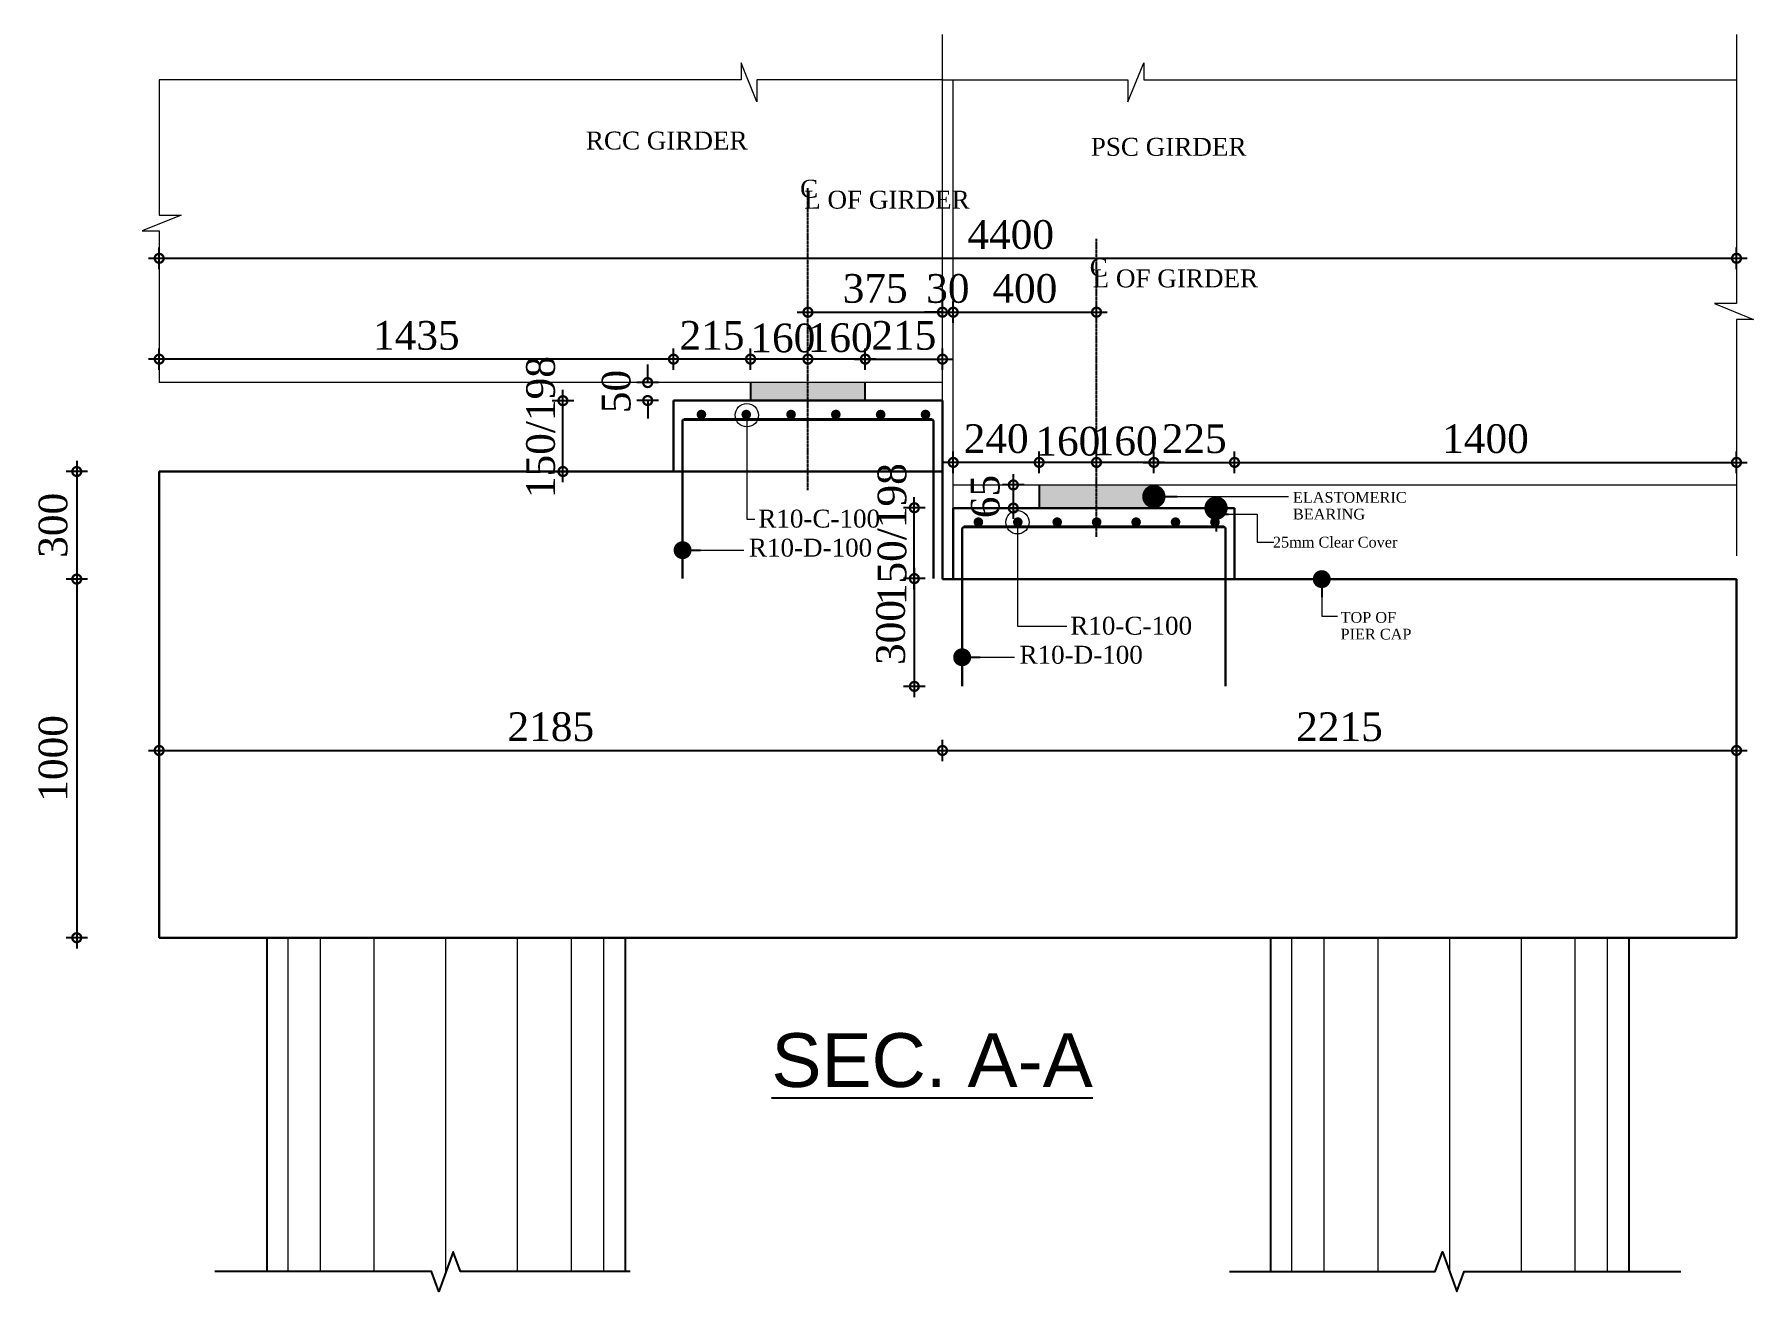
# Model space of a CAD drawing. Header units: millimetres. Extents: x -29779 to 80452, y -13100 to 39577.
# Drawn here: x -2501 to 2294, y 21669 to 25174 of the extents above; entities that cross this region are included whole.
import ezdxf

# ---------------------------------------------------------------- set-up
doc = ezdxf.new("R2010")
doc.units = ezdxf.units.MM
doc.header["$LTSCALE"] = 3
doc.linetypes.add('CENTER', pattern=[50.8, 31.75, -6.35, 6.35, -6.35])
doc.linetypes.add('HIDDEN', pattern=[9.525, 6.35, -3.175])
for name, color, linetype, lineweight in [('Abutment W Line', 6, 'Continuous', 25), ('Ber', 12, 'Continuous', 30), ('Dimision', 4, 'Continuous', 13), ('hatch', 253, 'Continuous', 13), ('Pire Line', 11, 'Continuous', 30)]:
    doc.layers.add(name, color=color, linetype=linetype, lineweight=lineweight)
for name, color, linetype in [('Bearing  peat', 11, 'Continuous'), ('Center Line', 34, 'Continuous'), ('Extra Line', 70, 'Continuous'), ('Hatching', 35, 'Continuous'), ('Pile', 11, 'Continuous'), ('Text', 7, 'Continuous')]:
    doc.layers.add(name, color=color, linetype=linetype)
doc.styles.add('ROMANS', font='arial.ttf', dxfattribs={"height": 200})
doc.styles.get("Standard").update_dxf_attribs({"font": 'times.ttf'})
doc.dimstyles.new('dim_60', dxfattribs={"dimtxt": 60, "dimasz": 50, "dimexe": 30, "dimexo": 30, "dimgap": 25, "dimtad": 1, "dimdec": 0, "dimlfac": -1, "dimzin": 0, "dimdsep": 46, "dimtxsty": 'Standard', "dimblk": 'DOTSMALL', "dimcen": 0, "dimdle": 30, "dimadec": 0, "dimazin": 0, "dimtfac": 1, "dimtdec": 0, "dimtix": 1, "dimtofl": 0, "dimtmove": 0, "dimatfit": 3, "dimldrblk": 'DOT', "dimfxl": 30, "dimfxlon": 1, "dimtolj": 1, "dimtzin": 0, "dimarcsym": 0})
doc.dimstyles.new('ISO-25', dxfattribs={"dimtxt": 15, "dimasz": 15, "dimexe": 20, "dimexo": 10.625, "dimgap": 15, "dimtad": 1, "dimdec": 1, "dimdsep": 46, "dimtxsty": 'Standard', "dimblk": 'DOT', "dimcen": 2.5, "dimclrd": 256, "dimclre": 256, "dimclrt": 256, "dimadec": 0, "dimazin": 0, "dimtfac": 1, "dimtdec": 1, "dimtix": 1, "dimtmove": 0, "dimatfit": 3, "dimldrblk": 'DOT', "dimfxl": 1, "dimlwd": -1, "dimarcsym": 0})

# ---------------------------------------------------------------- blocks, each defined once
blk = doc.blocks.new('_DotSmall')
at = {"color": 0, "linetype": 'ByBlock', "const_width": 0.5}
blk.add_lwpolyline([(-0.0625, 0, 1), (0.0625, 0, 1)], format="xyb", close=True, dxfattribs=at)
blk = doc.blocks.new('*D803')
at = {"layer": 'Defpoints', "color": 0, "linetype": 'Continuous', "ltscale": 0.1, "transparency": 16777216}
for p in [(31.6, 23177.6), (-2153.4, 22860.1), (31.6, 22860.1)]:
    blk.add_point(p, dxfattribs=at)
at = {"layer": 'Dimision', "color": 0, "linetype": 'Continuous', "lineweight": -2, "ltscale": 0.1, "transparency": 16777216}
for p, q in [((-2183.4, 23177.6), (61.6, 23177.6)), ((-2153.4, 23147.6), (-2153.4, 23207.6)), ((31.6, 23147.6), (31.6, 23207.6))]:
    blk.add_line(p, q, dxfattribs=at)
at = {"layer": 'Dimision', "color": 0, "linetype": 'Continuous', "lineweight": -2, "ltscale": 0.1, "transparency": 16777216, "xscale": 50, "yscale": 50, "zscale": 50, "rotation": 180}
blk.add_blockref('_DotSmall', (-2153.4, 23177.6), dxfattribs=at)
at = {"layer": 'Dimision', "color": 0, "linetype": 'Continuous', "lineweight": -2, "ltscale": 0.1, "transparency": 16777216, "xscale": 50, "yscale": 50, "zscale": 50}
blk.add_blockref('_DotSmall', (31.6, 23177.6), dxfattribs=at)
at = {"layer": 'Dimision', "color": 0, "linetype": 'Continuous', "ltscale": 0.1, "transparency": 16777216, "insert": (-1060.9, 23243.3), "char_height": 80, "attachment_point": 5}
blk.add_mtext('\\A1;2185', dxfattribs=at)
blk = doc.blocks.new('_Dot')
at = {"color": 0, "linetype": 'ByBlock', "lineweight": -2}
blk.add_line((-0.5, 0), (-1, 0), dxfattribs=at)
at = {"color": 0, "linetype": 'ByBlock', "const_width": 0.5}
blk.add_lwpolyline([(-0.25, 0, 1), (0.25, 0, 1)], format="xyb", close=True, dxfattribs=at)
blk = doc.blocks.new('*D804')
at = {"layer": 'Defpoints', "color": 0, "linetype": 'Continuous', "ltscale": 0.1, "transparency": 16777216}
for p in [(2246.6, 23177.6), (31.6, 22860.1), (2246.6, 22560.1)]:
    blk.add_point(p, dxfattribs=at)
at = {"layer": 'Dimision', "color": 0, "linetype": 'Continuous', "lineweight": -2, "ltscale": 0.1, "transparency": 16777216}
for p, q in [((1.6, 23177.6), (2276.6, 23177.6)), ((31.6, 23147.6), (31.6, 23207.6)), ((2246.6, 23147.6), (2246.6, 23207.6))]:
    blk.add_line(p, q, dxfattribs=at)
at = {"layer": 'Dimision', "color": 0, "linetype": 'Continuous', "lineweight": -2, "ltscale": 0.1, "transparency": 16777216, "xscale": 50, "yscale": 50, "zscale": 50, "rotation": 180}
blk.add_blockref('_DotSmall', (31.6, 23177.6), dxfattribs=at)
at = {"layer": 'Dimision', "color": 0, "linetype": 'Continuous', "lineweight": -2, "ltscale": 0.1, "transparency": 16777216, "xscale": 50, "yscale": 50, "zscale": 50}
blk.add_blockref('_DotSmall', (2246.6, 23177.6), dxfattribs=at)
at = {"layer": 'Dimision', "color": 0, "linetype": 'Continuous', "ltscale": 0.1, "transparency": 16777216, "insert": (1139.1, 23243.3), "char_height": 80, "attachment_point": 5}
blk.add_mtext('\\A1;2215', dxfattribs=at)
blk = doc.blocks.new('*D805')
at = {"layer": 'Defpoints', "color": 0, "linetype": 'Continuous', "ltscale": 0.1, "transparency": 16777216}
for p in [(-2153.4, 23955.4), (-2383.3, 23655.4), (-2153.4, 23655.4)]:
    blk.add_point(p, dxfattribs=at)
at = {"layer": 'Dimision', "color": 0, "linetype": 'Continuous', "lineweight": -2, "ltscale": 0.1, "transparency": 16777216}
for p, q in [((-2383.3, 23985.4), (-2383.3, 23625.4)), ((-2353.3, 23955.4), (-2413.3, 23955.4)), ((-2353.3, 23655.4), (-2413.3, 23655.4))]:
    blk.add_line(p, q, dxfattribs=at)
at = {"layer": 'Dimision', "color": 0, "linetype": 'Continuous', "lineweight": -2, "ltscale": 0.1, "transparency": 16777216, "xscale": 50, "yscale": 50, "zscale": 50}
for p, rotation in [((-2383.3, 23955.4), 90), ((-2383.3, 23655.4), 270)]:
    blk.add_blockref('_DotSmall', p, dxfattribs=dict(at, rotation=rotation))
at = {"layer": 'Dimision', "color": 0, "linetype": 'Continuous', "ltscale": 0.1, "transparency": 16777216, "insert": (-2449, 23805.4), "char_height": 80, "attachment_point": 5, "rotation": 90}
blk.add_mtext('\\A1;300', dxfattribs=at)
blk = doc.blocks.new('*D806')
at = {"layer": 'Defpoints', "color": 0, "linetype": 'Continuous', "ltscale": 0.1, "transparency": 16777216}
for p in [(-2153.4, 23655.4), (-2383.3, 22655.4), (-2153.4, 22655.4)]:
    blk.add_point(p, dxfattribs=at)
at = {"layer": 'Dimision', "color": 0, "linetype": 'Continuous', "lineweight": -2, "ltscale": 0.1, "transparency": 16777216}
for p, q in [((-2353.3, 23655.4), (-2413.3, 23655.4)), ((-2383.3, 23685.4), (-2383.3, 22625.4)), ((-2353.3, 22655.4), (-2413.3, 22655.4))]:
    blk.add_line(p, q, dxfattribs=at)
at = {"layer": 'Dimision', "color": 0, "linetype": 'Continuous', "lineweight": -2, "ltscale": 0.1, "transparency": 16777216, "xscale": 50, "yscale": 50, "zscale": 50}
for p, rotation in [((-2383.3, 23655.4), 90), ((-2383.3, 22655.4), 270)]:
    blk.add_blockref('_DotSmall', p, dxfattribs=dict(at, rotation=rotation))
at = {"layer": 'Dimision', "color": 0, "linetype": 'Continuous', "ltscale": 0.1, "transparency": 16777216, "insert": (-2449, 23155.4), "char_height": 80, "attachment_point": 5, "rotation": 90}
blk.add_mtext('\\A1;1000', dxfattribs=at)
blk = doc.blocks.new('*U807')
at = {"layer": 'Ber', "linetype": 'Continuous'}
blk.add_hatch(color=256, dxfattribs=at).paths.add_polyline_path([(-3.6, -13.6, 1), (23.4, -13.6, 1)])
blk = doc.blocks.new('*U808')
at = {"layer": 'Dimision', "color": 0, "linetype": 'ByBlock', "lineweight": -2, "transparency": 16777216, "rotation": 180}
for p in [(10042.9, 15915.5), (10167.9, 15915.5), (10292.9, 15915.5), (10417.9, 15915.5), (10542.9, 15915.5), (10667.9, 15915.5)]:
    blk.add_blockref('*U807', p, dxfattribs=at)
blk = doc.blocks.new('*D809')
at = {"layer": 'Defpoints', "color": 0, "linetype": 'Continuous', "ltscale": 0.1, "transparency": 16777216}
for p in [(-343.7, 24268.8), (-343.7, 24250.8), (-183.7, 24197.4)]:
    blk.add_point(p, dxfattribs=at)
at = {"layer": 'Dimision', "color": 0, "linetype": 'Continuous', "lineweight": -2, "ltscale": 0.1, "transparency": 16777216}
for p, q in [((-153.7, 24268.8), (-373.7, 24268.8)), ((-343.7, 24268.8), (-343.7, 24298.8)), ((-183.7, 24238.8), (-183.7, 24298.8))]:
    blk.add_line(p, q, dxfattribs=at)
at = {"layer": 'Dimision', "color": 0, "linetype": 'Continuous', "lineweight": -2, "ltscale": 0.1, "transparency": 16777216, "xscale": 50, "yscale": 50, "zscale": 50, "rotation": 180}
blk.add_blockref('_DotSmall', (-343.7, 24268.8), dxfattribs=at)
at = {"layer": 'Dimision', "color": 0, "linetype": 'Continuous', "lineweight": -2, "ltscale": 0.1, "transparency": 16777216, "xscale": 50, "yscale": 50, "zscale": 50}
blk.add_blockref('_DotSmall', (-183.7, 24268.8), dxfattribs=at)
at = {"layer": 'Dimision', "color": 0, "linetype": 'Continuous', "ltscale": 0.1, "transparency": 16777216, "insert": (-253.7, 24328.1), "char_height": 80, "attachment_point": 5}
blk.add_mtext('\\A1;160', dxfattribs=at)
blk = doc.blocks.new('*D810')
at = {"layer": 'Defpoints', "color": 0, "linetype": 'Continuous', "ltscale": 0.1, "transparency": 16777216}
for p in [(-503.7, 24268.8), (-343.7, 24250.8), (-503.7, 24206.4)]:
    blk.add_point(p, dxfattribs=at)
at = {"layer": 'Dimision', "color": 0, "linetype": 'Continuous', "lineweight": -2, "ltscale": 0.1, "transparency": 16777216}
for p, q in [((-313.7, 24268.8), (-533.7, 24268.8)), ((-503.7, 24238.8), (-503.7, 24298.8)), ((-343.7, 24268.8), (-343.7, 24298.8))]:
    blk.add_line(p, q, dxfattribs=at)
at = {"layer": 'Dimision', "color": 0, "linetype": 'Continuous', "lineweight": -2, "ltscale": 0.1, "transparency": 16777216, "xscale": 50, "yscale": 50, "zscale": 50, "rotation": 180}
blk.add_blockref('_DotSmall', (-503.7, 24268.8), dxfattribs=at)
at = {"layer": 'Dimision', "color": 0, "linetype": 'Continuous', "lineweight": -2, "ltscale": 0.1, "transparency": 16777216, "xscale": 50, "yscale": 50, "zscale": 50}
blk.add_blockref('_DotSmall', (-343.7, 24268.8), dxfattribs=at)
at = {"layer": 'Dimision', "color": 0, "linetype": 'Continuous', "ltscale": 0.1, "transparency": 16777216, "insert": (-413.7, 24327.3), "char_height": 80, "attachment_point": 5}
blk.add_mtext('\\A1;160', dxfattribs=at)
blk = doc.blocks.new('*D813')
at = {"layer": 'Defpoints', "color": 0, "linetype": 'Continuous', "ltscale": 0.1, "transparency": 16777216}
for p in [(-718.7, 24268.8), (-503.7, 24206.4), (-718.7, 24153.4)]:
    blk.add_point(p, dxfattribs=at)
at = {"layer": 'Dimision', "color": 0, "linetype": 'Continuous', "lineweight": -2, "ltscale": 0.1, "transparency": 16777216}
for p, q in [((-473.7, 24268.8), (-748.7, 24268.8)), ((-718.7, 24238.8), (-718.7, 24298.8)), ((-503.7, 24238.8), (-503.7, 24298.8))]:
    blk.add_line(p, q, dxfattribs=at)
at = {"layer": 'Dimision', "color": 0, "linetype": 'Continuous', "lineweight": -2, "ltscale": 0.1, "transparency": 16777216, "xscale": 50, "yscale": 50, "zscale": 50, "rotation": 180}
blk.add_blockref('_DotSmall', (-718.7, 24268.8), dxfattribs=at)
at = {"layer": 'Dimision', "color": 0, "linetype": 'Continuous', "lineweight": -2, "ltscale": 0.1, "transparency": 16777216, "xscale": 50, "yscale": 50, "zscale": 50}
blk.add_blockref('_DotSmall', (-503.7, 24268.8), dxfattribs=at)
at = {"layer": 'Dimision', "color": 0, "linetype": 'Continuous', "ltscale": 0.1, "transparency": 16777216, "insert": (-611.2, 24334.5), "char_height": 80, "attachment_point": 5}
blk.add_mtext('\\A1;215', dxfattribs=at)
blk = doc.blocks.new('*D814')
at = {"layer": 'Defpoints', "color": 0, "linetype": 'Continuous', "ltscale": 0.1, "transparency": 16777216}
for p in [(-2153.4, 24268.8), (-718.7, 24153.4), (-2153.4, 23955.4)]:
    blk.add_point(p, dxfattribs=at)
at = {"layer": 'Dimision', "color": 0, "linetype": 'Continuous', "lineweight": -2, "ltscale": 0.1, "transparency": 16777216}
for p, q in [((-688.7, 24268.8), (-2183.4, 24268.8)), ((-2153.4, 24238.8), (-2153.4, 24298.8)), ((-718.7, 24238.8), (-718.7, 24298.8))]:
    blk.add_line(p, q, dxfattribs=at)
at = {"layer": 'Dimision', "color": 0, "linetype": 'Continuous', "lineweight": -2, "ltscale": 0.1, "transparency": 16777216, "xscale": 50, "yscale": 50, "zscale": 50, "rotation": 180}
blk.add_blockref('_DotSmall', (-2153.4, 24268.8), dxfattribs=at)
at = {"layer": 'Dimision', "color": 0, "linetype": 'Continuous', "lineweight": -2, "ltscale": 0.1, "transparency": 16777216, "xscale": 50, "yscale": 50, "zscale": 50}
blk.add_blockref('_DotSmall', (-718.7, 24268.8), dxfattribs=at)
at = {"layer": 'Dimision', "color": 0, "linetype": 'Continuous', "ltscale": 0.1, "transparency": 16777216, "insert": (-1436.1, 24334.5), "char_height": 80, "attachment_point": 5}
blk.add_mtext('\\A1;1435', dxfattribs=at)
blk = doc.blocks.new('*D815')
at = {"layer": 'Defpoints', "color": 0, "linetype": 'Continuous', "ltscale": 0.1, "transparency": 16777216}
for p in [(31.6, 24268.8), (-183.7, 24197.4), (31.6, 24153.4)]:
    blk.add_point(p, dxfattribs=at)
at = {"layer": 'Dimision', "color": 0, "linetype": 'Continuous', "lineweight": -2, "ltscale": 0.1, "transparency": 16777216}
for p, q in [((-213.7, 24268.8), (61.6, 24268.8)), ((-183.7, 24238.8), (-183.7, 24298.8)), ((31.6, 24238.8), (31.6, 24298.8))]:
    blk.add_line(p, q, dxfattribs=at)
at = {"layer": 'Dimision', "color": 0, "linetype": 'Continuous', "lineweight": -2, "ltscale": 0.1, "transparency": 16777216, "xscale": 50, "yscale": 50, "zscale": 50, "rotation": 180}
blk.add_blockref('_DotSmall', (-183.7, 24268.8), dxfattribs=at)
at = {"layer": 'Dimision', "color": 0, "linetype": 'Continuous', "lineweight": -2, "ltscale": 0.1, "transparency": 16777216, "xscale": 50, "yscale": 50, "zscale": 50}
blk.add_blockref('_DotSmall', (31.6, 24268.8), dxfattribs=at)
at = {"layer": 'Dimision', "color": 0, "linetype": 'Continuous', "ltscale": 0.1, "transparency": 16777216, "insert": (-76.1, 24334.5), "char_height": 80, "attachment_point": 5}
blk.add_mtext('\\A1;215', dxfattribs=at)
blk = doc.blocks.new('*D816')
at = {"layer": 'Defpoints', "color": 0, "linetype": 'Continuous', "ltscale": 0.1, "transparency": 16777216}
for p in [(31.6, 24399.6), (-343.7, 24358.8), (31.6, 24358.7)]:
    blk.add_point(p, dxfattribs=at)
at = {"layer": 'Dimision', "color": 0, "linetype": 'Continuous', "lineweight": -2, "ltscale": 0.1, "transparency": 16777216}
for p, q in [((-343.7, 24388.8), (-343.7, 24429.6)), ((31.6, 24388.7), (31.6, 24429.6)), ((-373.7, 24399.6), (61.6, 24399.6))]:
    blk.add_line(p, q, dxfattribs=at)
at = {"layer": 'Dimision', "color": 0, "linetype": 'Continuous', "lineweight": -2, "ltscale": 0.1, "transparency": 16777216, "xscale": 50, "yscale": 50, "zscale": 50, "rotation": 180}
blk.add_blockref('_DotSmall', (-343.7, 24399.6), dxfattribs=at)
at = {"layer": 'Dimision', "color": 0, "linetype": 'Continuous', "lineweight": -2, "ltscale": 0.1, "transparency": 16777216, "xscale": 50, "yscale": 50, "zscale": 50}
blk.add_blockref('_DotSmall', (31.6, 24399.6), dxfattribs=at)
at = {"layer": 'Dimision', "color": 0, "linetype": 'Continuous', "ltscale": 0.1, "transparency": 16777216, "insert": (-156.1, 24465.4), "char_height": 80, "attachment_point": 5}
blk.add_mtext('\\A1;375', dxfattribs=at)
blk = doc.blocks.new('*D811')
at = {"layer": 'Defpoints', "color": 0, "linetype": 'Continuous', "ltscale": 0.1, "transparency": 16777216}
for p in [(-1027.1, 24152.9), (-953.7, 24152.9), (-953.7, 23955.4)]:
    blk.add_point(p, dxfattribs=at)
at = {"layer": 'Dimision', "color": 0, "linetype": 'Continuous', "lineweight": -2, "ltscale": 0.1, "transparency": 16777216}
for p, q in [((-1027.1, 23925.4), (-1027.1, 24182.9)), ((-997.1, 24152.9), (-1057.1, 24152.9)), ((-997.1, 23955.4), (-1057.1, 23955.4))]:
    blk.add_line(p, q, dxfattribs=at)
at = {"layer": 'Dimision', "color": 0, "linetype": 'Continuous', "lineweight": -2, "ltscale": 0.1, "transparency": 16777216, "xscale": 50, "yscale": 50, "zscale": 50}
for p, rotation in [((-1027.1, 24152.9), 90), ((-1027.1, 23955.4), 270)]:
    blk.add_blockref('_DotSmall', p, dxfattribs=dict(at, rotation=rotation))
at = {"layer": 'Dimision', "color": 0, "linetype": 'Continuous', "ltscale": 0.1, "transparency": 16777216, "insert": (-1089, 24079.2), "char_height": 80, "attachment_point": 5, "rotation": 90}
blk.add_mtext('\\A1;150/198', dxfattribs=at)
blk = doc.blocks.new('*D812')
at = {"layer": 'Defpoints', "color": 0, "linetype": 'Continuous', "ltscale": 0.1, "transparency": 16777216}
for p in [(-790.7, 24203.4), (-726.4, 24203.4), (-718.7, 24153.4)]:
    blk.add_point(p, dxfattribs=at)
at = {"layer": 'Dimision', "color": 0, "linetype": 'Continuous', "lineweight": -2, "ltscale": 0.1, "transparency": 16777216}
for p, q in [((-790.7, 24203.4), (-790.7, 24253.4)), ((-760.7, 24203.4), (-820.7, 24203.4)), ((-760.7, 24153.4), (-820.7, 24153.4)), ((-790.7, 24153.4), (-790.7, 24103.4))]:
    blk.add_line(p, q, dxfattribs=at)
at = {"layer": 'Dimision', "color": 0, "linetype": 'Continuous', "lineweight": -2, "ltscale": 0.1, "transparency": 16777216, "xscale": 50, "yscale": 50, "zscale": 50}
for p, rotation in [((-790.7, 24203.4), 270), ((-790.7, 24153.4), 90)]:
    blk.add_blockref('_DotSmall', p, dxfattribs=dict(at, rotation=rotation))
at = {"layer": 'Dimision', "color": 0, "linetype": 'Continuous', "ltscale": 0.1, "transparency": 16777216, "insert": (-878.1, 24178.4), "char_height": 80, "attachment_point": 5, "rotation": 90}
blk.add_mtext('\\A1;50', dxfattribs=at)
blk = doc.blocks.new('*U823')
at = {"layer": 'Ber', "linetype": 'Continuous'}
blk.add_hatch(color=256, dxfattribs=at).paths.add_polyline_path([(-3.6, -13.6, 1), (23.4, -13.6, 1)])
blk = doc.blocks.new('*U824')
at = {"layer": 'Dimision', "color": 0, "linetype": 'ByBlock', "lineweight": -2, "transparency": 16777216, "rotation": 180}
for p in [(10007.9, 15915.5), (10117.9, 15915.5), (10227.9, 15915.5), (10337.9, 15915.5), (10447.9, 15915.5), (10557.9, 15915.5), (10667.9, 15915.5)]:
    blk.add_blockref('*U823', p, dxfattribs=at)
blk = doc.blocks.new('*D825')
at = {"layer": 'Defpoints', "color": 0, "linetype": 'Continuous', "ltscale": 0.1, "transparency": 16777216}
for p in [(461.3, 23980.8), (461.3, 23924.8), (621.3, 23917.9)]:
    blk.add_point(p, dxfattribs=at)
at = {"layer": 'Dimision', "color": 0, "linetype": 'Continuous', "lineweight": -2, "ltscale": 0.1, "transparency": 16777216}
for p, q in [((651.3, 23980.8), (431.3, 23980.8)), ((461.3, 23954.8), (461.3, 24010.8)), ((621.3, 23950.8), (621.3, 24010.8))]:
    blk.add_line(p, q, dxfattribs=at)
at = {"layer": 'Dimision', "color": 0, "linetype": 'Continuous', "lineweight": -2, "ltscale": 0.1, "transparency": 16777216, "xscale": 50, "yscale": 50, "zscale": 50, "rotation": 180}
blk.add_blockref('_DotSmall', (461.3, 23980.8), dxfattribs=at)
at = {"layer": 'Dimision', "color": 0, "linetype": 'Continuous', "lineweight": -2, "ltscale": 0.1, "transparency": 16777216, "xscale": 50, "yscale": 50, "zscale": 50}
blk.add_blockref('_DotSmall', (621.3, 23980.8), dxfattribs=at)
at = {"layer": 'Dimision', "color": 0, "linetype": 'Continuous', "ltscale": 0.1, "transparency": 16777216, "insert": (541.3, 24040.1), "char_height": 80, "attachment_point": 5}
blk.add_mtext('\\A1;160', dxfattribs=at)
blk = doc.blocks.new('*D826')
at = {"layer": 'Defpoints', "color": 0, "linetype": 'Continuous', "ltscale": 0.1, "transparency": 16777216}
for p in [(301.3, 23980.8), (301.3, 23917.9), (461.3, 23924.8)]:
    blk.add_point(p, dxfattribs=at)
at = {"layer": 'Dimision', "color": 0, "linetype": 'Continuous', "lineweight": -2, "ltscale": 0.1, "transparency": 16777216}
for p, q in [((491.3, 23980.8), (271.3, 23980.8)), ((301.3, 23950.8), (301.3, 24010.8)), ((461.3, 23954.8), (461.3, 24010.8))]:
    blk.add_line(p, q, dxfattribs=at)
at = {"layer": 'Dimision', "color": 0, "linetype": 'Continuous', "lineweight": -2, "ltscale": 0.1, "transparency": 16777216, "xscale": 50, "yscale": 50, "zscale": 50, "rotation": 180}
blk.add_blockref('_DotSmall', (301.3, 23980.8), dxfattribs=at)
at = {"layer": 'Dimision', "color": 0, "linetype": 'Continuous', "lineweight": -2, "ltscale": 0.1, "transparency": 16777216, "xscale": 50, "yscale": 50, "zscale": 50}
blk.add_blockref('_DotSmall', (461.3, 23980.8), dxfattribs=at)
at = {"layer": 'Dimision', "color": 0, "linetype": 'Continuous', "ltscale": 0.1, "transparency": 16777216, "insert": (381.3, 24039.3), "char_height": 80, "attachment_point": 5}
blk.add_mtext('\\A1;160', dxfattribs=at)
blk = doc.blocks.new('*D830')
at = {"layer": 'Defpoints', "color": 0, "linetype": 'Continuous', "ltscale": 0.1, "transparency": 16777216}
for p in [(846.3, 23980.8), (621.3, 23917.9), (846.3, 23853.4)]:
    blk.add_point(p, dxfattribs=at)
at = {"layer": 'Dimision', "color": 0, "linetype": 'Continuous', "lineweight": -2, "ltscale": 0.1, "transparency": 16777216}
for p, q in [((591.3, 23980.8), (876.3, 23980.8)), ((621.3, 23950.8), (621.3, 24010.8)), ((846.3, 23950.8), (846.3, 24010.8))]:
    blk.add_line(p, q, dxfattribs=at)
at = {"layer": 'Dimision', "color": 0, "linetype": 'Continuous', "lineweight": -2, "ltscale": 0.1, "transparency": 16777216, "xscale": 50, "yscale": 50, "zscale": 50, "rotation": 180}
blk.add_blockref('_DotSmall', (621.3, 23980.8), dxfattribs=at)
at = {"layer": 'Dimision', "color": 0, "linetype": 'Continuous', "lineweight": -2, "ltscale": 0.1, "transparency": 16777216, "xscale": 50, "yscale": 50, "zscale": 50}
blk.add_blockref('_DotSmall', (846.3, 23980.8), dxfattribs=at)
at = {"layer": 'Dimision', "color": 0, "linetype": 'Continuous', "ltscale": 0.1, "transparency": 16777216, "insert": (733.8, 24046.5), "char_height": 80, "attachment_point": 5}
blk.add_mtext('\\A1;225', dxfattribs=at)
blk = doc.blocks.new('*D831')
at = {"layer": 'Defpoints', "color": 0, "linetype": 'Continuous', "ltscale": 0.1, "transparency": 16777216}
for p in [(2246.6, 23980.8), (846.3, 23853.4), (2246.6, 23655.4)]:
    blk.add_point(p, dxfattribs=at)
at = {"layer": 'Dimision', "color": 0, "linetype": 'Continuous', "lineweight": -2, "ltscale": 0.1, "transparency": 16777216}
for p, q in [((816.3, 23980.8), (2276.6, 23980.8)), ((846.3, 23950.8), (846.3, 24010.8)), ((2246.6, 23950.8), (2246.6, 24010.8))]:
    blk.add_line(p, q, dxfattribs=at)
at = {"layer": 'Dimision', "color": 0, "linetype": 'Continuous', "lineweight": -2, "ltscale": 0.1, "transparency": 16777216, "xscale": 50, "yscale": 50, "zscale": 50, "rotation": 180}
blk.add_blockref('_DotSmall', (846.3, 23980.8), dxfattribs=at)
at = {"layer": 'Dimision', "color": 0, "linetype": 'Continuous', "lineweight": -2, "ltscale": 0.1, "transparency": 16777216, "xscale": 50, "yscale": 50, "zscale": 50}
blk.add_blockref('_DotSmall', (2246.6, 23980.8), dxfattribs=at)
at = {"layer": 'Dimision', "color": 0, "linetype": 'Continuous', "ltscale": 0.1, "transparency": 16777216, "insert": (1546.4, 24046.5), "char_height": 80, "attachment_point": 5}
blk.add_mtext('\\A1;1400', dxfattribs=at)
blk = doc.blocks.new('*D832')
at = {"layer": 'Defpoints', "color": 0, "linetype": 'Continuous', "ltscale": 0.1, "transparency": 16777216}
for p in [(61.6, 23980.8), (301.3, 23917.9), (61.6, 23853.4)]:
    blk.add_point(p, dxfattribs=at)
at = {"layer": 'Dimision', "color": 0, "linetype": 'Continuous', "lineweight": -2, "ltscale": 0.1, "transparency": 16777216}
for p, q in [((331.3, 23980.8), (31.6, 23980.8)), ((61.6, 23950.8), (61.6, 24010.8)), ((301.3, 23950.8), (301.3, 24010.8))]:
    blk.add_line(p, q, dxfattribs=at)
at = {"layer": 'Dimision', "color": 0, "linetype": 'Continuous', "lineweight": -2, "ltscale": 0.1, "transparency": 16777216, "xscale": 50, "yscale": 50, "zscale": 50, "rotation": 180}
blk.add_blockref('_DotSmall', (61.6, 23980.8), dxfattribs=at)
at = {"layer": 'Dimision', "color": 0, "linetype": 'Continuous', "lineweight": -2, "ltscale": 0.1, "transparency": 16777216, "xscale": 50, "yscale": 50, "zscale": 50}
blk.add_blockref('_DotSmall', (301.3, 23980.8), dxfattribs=at)
at = {"layer": 'Dimision', "color": 0, "linetype": 'Continuous', "ltscale": 0.1, "transparency": 16777216, "insert": (181.4, 24046.5), "char_height": 80, "attachment_point": 5}
blk.add_mtext('\\A1;240', dxfattribs=at)
blk = doc.blocks.new('*D827')
at = {"layer": 'Defpoints', "color": 0, "linetype": 'Continuous', "ltscale": 0.1, "transparency": 16777216}
for p in [(53.7, 23656.8), (-46.9, 23356.3), (53.7, 23356.3)]:
    blk.add_point(p, dxfattribs=at)
at = {"layer": 'Dimision', "color": 0, "linetype": 'Continuous', "lineweight": -2, "ltscale": 0.1, "transparency": 16777216}
for p, q in [((-16.9, 23656.8), (-76.9, 23656.8)), ((-46.9, 23686.8), (-46.9, 23326.3)), ((-16.9, 23356.3), (-76.9, 23356.3))]:
    blk.add_line(p, q, dxfattribs=at)
at = {"layer": 'Dimision', "color": 0, "linetype": 'Continuous', "lineweight": -2, "ltscale": 0.1, "transparency": 16777216, "xscale": 50, "yscale": 50, "zscale": 50}
for p, rotation in [((-46.9, 23656.8), 90), ((-46.9, 23356.3), 270)]:
    blk.add_blockref('_DotSmall', p, dxfattribs=dict(at, rotation=rotation))
at = {"layer": 'Dimision', "color": 0, "linetype": 'Continuous', "ltscale": 0.1, "transparency": 16777216, "insert": (-112.6, 23506.5), "char_height": 80, "attachment_point": 5, "rotation": 90}
blk.add_mtext('\\A1;300', dxfattribs=at)
blk = doc.blocks.new('*D828')
at = {"layer": 'Defpoints', "color": 0, "linetype": 'Continuous', "ltscale": 0.1, "transparency": 16777216}
for p in [(-46.9, 23854.3), (26.6, 23854.3), (26.5, 23656.8)]:
    blk.add_point(p, dxfattribs=at)
at = {"layer": 'Dimision', "color": 0, "linetype": 'Continuous', "lineweight": -2, "ltscale": 0.1, "transparency": 16777216}
for p, q in [((-46.9, 23626.8), (-46.9, 23884.3)), ((-16.9, 23854.3), (-76.9, 23854.3)), ((-16.9, 23656.8), (-76.9, 23656.8))]:
    blk.add_line(p, q, dxfattribs=at)
at = {"layer": 'Dimision', "color": 0, "linetype": 'Continuous', "lineweight": -2, "ltscale": 0.1, "transparency": 16777216, "xscale": 50, "yscale": 50, "zscale": 50}
for p, rotation in [((-46.9, 23854.3), 90), ((-46.9, 23656.8), 270)]:
    blk.add_blockref('_DotSmall', p, dxfattribs=dict(at, rotation=rotation))
at = {"layer": 'Dimision', "color": 0, "linetype": 'Continuous', "ltscale": 0.1, "transparency": 16777216, "insert": (-108.8, 23780.6), "char_height": 80, "attachment_point": 5, "rotation": 90}
blk.add_mtext('\\A1;150/198', dxfattribs=at)
blk = doc.blocks.new('*D829')
at = {"layer": 'Defpoints', "color": 0, "linetype": 'Continuous', "ltscale": 0.1, "transparency": 16777216}
for p in [(229.3, 23917.9), (301.3, 23917.9), (301.3, 23853.4)]:
    blk.add_point(p, dxfattribs=at)
at = {"layer": 'Dimision', "color": 0, "linetype": 'Continuous', "lineweight": -2, "ltscale": 0.1, "transparency": 16777216}
for p, q in [((229.3, 23823.4), (229.3, 23947.9)), ((259.3, 23917.9), (199.3, 23917.9)), ((259.3, 23853.4), (199.3, 23853.4))]:
    blk.add_line(p, q, dxfattribs=at)
at = {"layer": 'Dimision', "color": 0, "linetype": 'Continuous', "lineweight": -2, "ltscale": 0.1, "transparency": 16777216, "xscale": 50, "yscale": 50, "zscale": 50}
for p, rotation in [((229.3, 23917.9), 90), ((229.3, 23853.4), 270)]:
    blk.add_blockref('_DotSmall', p, dxfattribs=dict(at, rotation=rotation))
at = {"layer": 'Dimision', "color": 0, "linetype": 'Continuous', "ltscale": 0.1, "transparency": 16777216, "insert": (151.3, 23885.6), "char_height": 80, "attachment_point": 5, "rotation": 90}
blk.add_mtext('\\A1;65', dxfattribs=at)
blk = doc.blocks.new('*D834')
at = {"layer": 'Defpoints', "color": 0, "linetype": 'Continuous', "ltscale": 0.1, "transparency": 16777216}
for p in [(2246.6, 24549.9), (-2153.4, 23955.4), (2246.6, 23655.4)]:
    blk.add_point(p, dxfattribs=at)
at = {"layer": 'Dimision', "color": 0, "linetype": 'Continuous', "lineweight": -2, "ltscale": 0.1, "transparency": 16777216}
for p, q in [((-2153.4, 24519.9), (-2153.4, 24579.9)), ((2246.6, 24519.9), (2246.6, 24579.9)), ((-2183.4, 24549.9), (2276.6, 24549.9))]:
    blk.add_line(p, q, dxfattribs=at)
at = {"layer": 'Dimision', "color": 0, "linetype": 'Continuous', "lineweight": -2, "ltscale": 0.1, "transparency": 16777216, "xscale": 50, "yscale": 50, "zscale": 50, "rotation": 180}
blk.add_blockref('_DotSmall', (-2153.4, 24549.9), dxfattribs=at)
at = {"layer": 'Dimision', "color": 0, "linetype": 'Continuous', "lineweight": -2, "ltscale": 0.1, "transparency": 16777216, "xscale": 50, "yscale": 50, "zscale": 50}
blk.add_blockref('_DotSmall', (2246.6, 24549.9), dxfattribs=at)
at = {"layer": 'Dimision', "color": 0, "linetype": 'Continuous', "ltscale": 0.1, "transparency": 16777216, "insert": (221.9, 24615.7), "char_height": 80, "attachment_point": 5}
blk.add_mtext('\\A1;4400', dxfattribs=at)
blk = doc.blocks.new('*D835')
at = {"layer": 'Defpoints', "color": 0, "linetype": 'Continuous', "ltscale": 0.1, "transparency": 16777216}
for p in [(61.6, 24399.6), (31.6, 24362.3), (61.6, 24225.5)]:
    blk.add_point(p, dxfattribs=at)
at = {"layer": 'Dimision', "color": 0, "linetype": 'Continuous', "lineweight": -2, "ltscale": 0.1, "transparency": 16777216}
for p, q in [((31.6, 24392.3), (31.6, 24429.6)), ((61.6, 24369.6), (61.6, 24429.6)), ((31.6, 24399.6), (-18.4, 24399.6)), ((61.6, 24399.6), (111.6, 24399.6))]:
    blk.add_line(p, q, dxfattribs=at)
at = {"layer": 'Dimision', "color": 0, "linetype": 'Continuous', "lineweight": -2, "ltscale": 0.1, "transparency": 16777216, "xscale": 50, "yscale": 50, "zscale": 50}
blk.add_blockref('_DotSmall', (31.6, 24399.6), dxfattribs=at)
at = {"layer": 'Dimision', "color": 0, "linetype": 'Continuous', "lineweight": -2, "ltscale": 0.1, "transparency": 16777216, "xscale": 50, "yscale": 50, "zscale": 50, "rotation": 180}
blk.add_blockref('_DotSmall', (61.6, 24399.6), dxfattribs=at)
at = {"layer": 'Dimision', "color": 0, "linetype": 'Continuous', "ltscale": 0.1, "transparency": 16777216, "insert": (46.6, 24465.3), "char_height": 80, "attachment_point": 5}
blk.add_mtext('\\A1;30', dxfattribs=at)
blk = doc.blocks.new('*D836')
at = {"layer": 'Defpoints', "color": 0, "linetype": 'Continuous', "ltscale": 0.1, "transparency": 16777216}
for p in [(461.3, 24399.6), (61.6, 24235.5), (461.3, 23847.4)]:
    blk.add_point(p, dxfattribs=at)
at = {"layer": 'Dimision', "color": 0, "linetype": 'Continuous', "lineweight": -2, "ltscale": 0.1, "transparency": 16777216}
for p, q in [((61.6, 24369.6), (61.6, 24429.6)), ((461.3, 24369.6), (461.3, 24429.6)), ((31.6, 24399.6), (491.3, 24399.6))]:
    blk.add_line(p, q, dxfattribs=at)
at = {"layer": 'Dimision', "color": 0, "linetype": 'Continuous', "lineweight": -2, "ltscale": 0.1, "transparency": 16777216, "xscale": 50, "yscale": 50, "zscale": 50, "rotation": 180}
blk.add_blockref('_DotSmall', (61.6, 24399.6), dxfattribs=at)
at = {"layer": 'Dimision', "color": 0, "linetype": 'Continuous', "lineweight": -2, "ltscale": 0.1, "transparency": 16777216, "xscale": 50, "yscale": 50, "zscale": 50}
blk.add_blockref('_DotSmall', (461.3, 24399.6), dxfattribs=at)
at = {"layer": 'Dimision', "color": 0, "linetype": 'Continuous', "ltscale": 0.1, "transparency": 16777216, "insert": (261.4, 24465.3), "char_height": 80, "attachment_point": 5}
blk.add_mtext('\\A1;400', dxfattribs=at)

msp = doc.modelspace()

# ---------------------------------------------------------------- hatches: boundary and pattern name
at = {"layer": 'Hatching', "linetype": 'Continuous', "ltscale": 3}
msp.add_hatch(color=256, dxfattribs=at).paths.add_polyline_path([(-183.7, 24203.37), (-503.7, 24203.37), (-503.7, 24153.38), (-183.7, 24153.38)])
h = msp.add_hatch(color=256, dxfattribs=at)
h.paths.add_polyline_path([(301.3, 23917.88), (301.3, 23853.38), (461.3, 23853.38), (461.3, 23917.88)])
h.paths.add_polyline_path([(461.3, 23917.88), (461.3, 23853.38), (621.3, 23853.38), (621.3, 23917.88)])

# ---------------------------------------------------------------- linework, layer by layer
at = {"layer": 'Abutment W Line'}
for points in [[(-839.59, 21724.27), (-1312.95, 21724.27), (-1333.2, 21779.91), (-1373.7, 21668.63), (-1393.95, 21724.27), (-1998.08, 21724.27)], [(832.69, 21724.27), (1406.05, 21724.27), (1426.3, 21779.91), (1466.8, 21668.63), (1487.05, 21724.27), (2091.18, 21724.27)]]:
    msp.add_lwpolyline(points, dxfattribs=at)
at = {"layer": 'Bearing  peat', "linetype": 'Continuous', "ltscale": 3}
for p, q in [((-503.7, 24203.38), (-503.7, 24153.38)), ((-183.7, 24153.38), (-183.7, 24203.38)), ((301.3, 23917.88), (301.3, 23853.38)), ((621.3, 23853.38), (621.3, 23917.88))]:
    msp.add_line(p, q, dxfattribs=at)
at = {"layer": 'Ber', "linetype": 'Continuous'}
for p, q in [((-693.7, 24095.74), (-693.7, 23656.64)), ((6.55, 24095.74), (6.55, 23656.64)), ((86.55, 23795.74), (86.55, 23356.64)), ((821.3, 23795.74), (821.3, 23356.64))]:
    msp.add_line(p, q, dxfattribs=at)
at = {"layer": 'Ber', "linetype": 'Continuous', "lineweight": 40}
for p, q in [((-688.7, 24100.74), (1.55, 24100.74)), ((91.55, 23800.74), (816.3, 23800.74))]:
    msp.add_line(p, q, dxfattribs=at)
at = {"layer": 'Ber', "linetype": 'Continuous'}
for centre, start, end in [((-688.7, 24095.74), 90, 180), ((1.55, 24095.74), 0, 90), ((91.55, 23795.74), 90, 180), ((816.3, 23795.74), 0, 90)]:
    msp.add_arc(centre, 5, start, end, dxfattribs=at)
at = {"layer": 'Center Line', "linetype": 'CENTER', "ltscale": 0.02}
for points in [[(-343.7, 23903.12), (-343.7, 24745.1)], [(461.3, 23773.47), (461.3, 24604.34)]]:
    msp.add_lwpolyline(points, dxfattribs=at)
at = {"layer": 'Dimision', "linetype": 'Continuous', "ltscale": 0.1}
for p, q in [((31.55, 24203.36), (-2153.45, 24203.36)), ((61.55, 23917.88), (2246.55, 23917.87)), ((1065.73, 23655.35), (1113.5, 23655.35))]:
    msp.add_line(p, q, dxfattribs=at)
at = {"layer": 'Dimision', "linetype": 'Continuous'}
msp.add_line((909.85, 23758.05), (955.74, 23758.05), dxfattribs=at)
at = {"layer": 'Dimision', "linetype": 'Continuous', "ltscale": 0.1}
for points in [[(31.55, 23719.88), (31.56, 25174.28)], [(2246.54, 25174.29), (2246.55, 24423.81), (2185.17, 24423.81), (2294.29, 24379.5), (2246.55, 24379.5), (2246.55, 23719.88)], [(31.56, 25047.28), (-486.08, 25047.29), (-486.08, 24985.91), (-530.39, 25095.03), (-530.39, 25047.29), (-2153.44, 25047.29)], [(31.04, 25047.28), (548.68, 25047.29), (548.68, 24985.91), (592.99, 25095.03), (592.99, 25047.29), (2246.54, 25047.29)], [(-2153.44, 25047.29), (-2153.45, 24670.67), (-2092.07, 24670.67), (-2201.19, 24626.36), (-2153.45, 24626.36), (-2153.45, 24203.38)], [(31.55, 24203.36), (31.56, 25047.28)], [(61.55, 23655.38), (61.56, 25047.28)]]:
    msp.add_lwpolyline(points, dxfattribs=at)
at = {"layer": 'Extra Line', "linetype": 'HIDDEN', "ltscale": 0.05}
for p, q in [((-718.7, 23955.38), (31.55, 23955.38)), ((61.55, 23655.38), (846.3, 23655.38))]:
    msp.add_line(p, q, dxfattribs=at)
at = {"layer": 'hatch', "ltscale": 3}
for p, q in [((-1793.86, 21724.27), (-1793.86, 22655.38)), ((-1703.45, 21724.27), (-1703.45, 22655.38)), ((-1703.45, 21724.27), (-1703.45, 22655.38)), ((-1553.45, 21724.27), (-1553.45, 22655.38)), ((-1353.45, 21724.27), (-1353.45, 22655.38)), ((-1353.45, 21724.27), (-1353.45, 22655.38)), ((-1353.45, 21724.27), (-1353.45, 22655.38)), ((-1353.45, 21724.27), (-1353.45, 22655.38)), ((-1153.45, 21724.27), (-1153.45, 22655.38)), ((-1003.45, 21724.27), (-1003.45, 22655.38)), ((-1003.45, 21724.27), (-1003.45, 22655.38)), ((-913.04, 21724.27), (-913.04, 22655.38)), ((1006.14, 21724.27), (1006.14, 22655.38)), ((1096.55, 21724.27), (1096.55, 22655.38)), ((1096.55, 21724.27), (1096.55, 22655.38)), ((1246.55, 21724.27), (1246.55, 22655.38)), ((1446.55, 21724.27), (1446.55, 22655.38)), ((1446.55, 21724.27), (1446.55, 22655.38)), ((1446.55, 21724.27), (1446.55, 22655.38)), ((1446.55, 21724.27), (1446.55, 22655.38)), ((1646.55, 21724.27), (1646.55, 22655.38)), ((1796.55, 21724.27), (1796.55, 22655.38)), ((1796.55, 21724.27), (1796.55, 22655.38)), ((1886.96, 21724.27), (1886.96, 22655.38))]:
    msp.add_line(p, q, dxfattribs=at)
at = {"layer": 'Pile', "ltscale": 3}
for points in [[(-1853.45, 22655.38), (-1853.44, 21724.27)], [(-853.45, 22655.38), (-853.46, 21724.27)], [(946.55, 22655.38), (946.56, 21724.27)], [(1946.55, 22655.38), (1946.54, 21724.27)]]:
    msp.add_lwpolyline(points, dxfattribs=at)
at = {"layer": 'Pire Line', "ltscale": 10}
for p, q in [((-718.7, 24153.38), (31.55, 24153.38)), ((-718.7, 24153.38), (-718.7, 23955.38)), ((-953.7, 23955.38), (-718.7, 23955.38)), ((61.55, 23853.38), (846.3, 23853.38)), ((61.55, 23853.38), (61.55, 23655.38)), ((31.55, 23655.38), (61.55, 23655.38)), ((846.3, 23655.38), (1046.3, 23655.38))]:
    msp.add_line(p, q, dxfattribs=at)
at = {"layer": 'Pire Line', "ltscale": 5}
for p, q in [((31.55, 23955.38), (31.55, 24153.38)), ((846.3, 23655.38), (846.3, 23853.38))]:
    msp.add_line(p, q, dxfattribs=at)
at = {"layer": 'Pire Line', "ltscale": 3}
for p, q in [((-2153.45, 23955.38), (31.55, 23955.38)), ((-2153.45, 23955.38), (-2153.45, 22655.38)), ((31.55, 23955.38), (31.55, 23655.38)), ((31.55, 23655.38), (2246.55, 23655.38)), ((2246.55, 23655.38), (2246.55, 22655.38)), ((-2153.45, 22655.38), (2246.55, 22655.38))]:
    msp.add_line(p, q, dxfattribs=at)

# ---------------------------------------------------------------- block references
at = {"layer": 'Dimision', "linetype": 'Continuous'}
for name, p in [('*U808', (-10673.79, 8185.22)), ('*U824', (-9866.29, 7885.22))]:
    msp.add_blockref(name, p, dxfattribs=at)

# ---------------------------------------------------------------- texts
at = {"layer": 'Text', "style": 'ROMANS'}
msp.add_text('%%USEC. A-A', height=150, dxfattribs=at).set_placement((-445.65, 22239.17))
at = {"layer": 'Text', "linetype": 'Continuous', "ltscale": 3}
for s, insert, char_height, width, attachment_point in [('RCC GIRDER', (-963.09, 24903.29), 50, 1861.887, 1), ('PSC GIRDER', (445.38, 24885.75), 50, 1861.887, 1), ('{\\fTimes New Roman|b0|i0|c0|p18;C}', (-365.61, 24768.97), 50, 1861.887, 1), ('{\\fTimes New Roman|b0|i0|c0|p18;L OF GIRDER}', (-354.1, 24738.39), 50, 1861.887, 1), ('{\\fTimes New Roman|b0|i0|c0|p18;C}', (442.25, 24549.47), 50, 1861.887, 1), ('{\\fTimes New Roman|b0|i0|c0|p18;L OF GIRDER}', (450.47, 24518.89), 50, 1861.887, 1), ('R10-C-100', (-482.19, 23849.02), 50, 674.4051, 1), ('\\pt50,1200;R10-D-100', (-508.42, 23768.05), 50, 674.4051, 1), ('25mm Clear Cover', (1300.72, 23773.44), 30, 338.4746, 3), ('R10-C-100', (388.15, 23550.42), 50, 674.4051, 1), ('\\pt50,1200;R10-D-100', (246.48, 23469.45), 50, 674.4051, 1)]:
    msp.add_mtext(s, dxfattribs=dict(at, insert=insert, char_height=char_height, width=width, attachment_point=attachment_point))
at = {"layer": 'Text', "linetype": 'Continuous', "ltscale": 0.1, "char_height": 30, "width": 260.595, "attachment_point": 1, "line_spacing_factor": 0.933103}
for s, insert in [('ELASTOMERIC BEARING', (1009.22, 23898.33)), ('TOP OF PIER CAP', (1142.13, 23563.67))]:
    msp.add_mtext(s, dxfattribs=dict(at, insert=insert))

# ---------------------------------------------------------------- dimensions: what is measured, and where the dimension line sits
at = {"layer": 'Dimision', "linetype": 'Continuous', "ltscale": 0.1}
dim = msp.add_linear_dim(base=(2246.55, 24549.87), p1=(-2153.45, 23955.38), p2=(2246.55, 23655.38), dimstyle='dim_60', override={"dimtxt": 80, "dimtmove": 2}, dxfattribs=at)
dim.commit()
dim.dimension.update_dxf_attribs({"geometry": '*D834', "text_midpoint": (221.92, 24615.72), "dimtype": 160})
for base, p1, p2, picture, middle in [((31.55, 24399.64), (-343.7, 24358.75), (31.55, 24358.75), '*D816', (-156.07, 24465.45)), ((61.56, 24399.64), (31.55, 24362.33), (61.56, 24225.47), '*D835', (46.55, 24465.33)), ((461.3, 24399.64), (61.56, 24235.47), (461.3, 23847.37), '*D836', (261.43, 24465.33)), ((31.55, 23177.62), (-2153.45, 22860.08), (31.55, 22860.08), '*D803', (-1060.95, 23243.31)), ((2246.55, 23177.62), (31.55, 22860.08), (2246.55, 22560.08), '*D804', (1139.05, 23243.31))]:
    dim = msp.add_linear_dim(base=base, p1=p1, p2=p2, dimstyle='dim_60', override={"dimtxt": 80, "dimtmove": 2}, dxfattribs=at)
    dim.commit()
    dim.dimension.update_dxf_attribs({"geometry": picture, "text_midpoint": middle})
for base, p1, p2, angle, picture, middle in [((-2153.45, 24268.81), (-718.7, 24153.38), (-2153.45, 23955.38), 180, '*D814', (-1436.07, 24334.5)), ((61.55, 23980.77), (301.3, 23917.88), (61.55, 23853.38), 180, '*D832', (181.43, 24046.46)), ((846.3, 23980.77), (621.3, 23917.88), (846.3, 23853.38), 180, '*D830', (733.8, 24046.46)), ((2246.55, 23980.77), (846.3, 23853.38), (2246.55, 23655.38), 180, '*D831', (1546.43, 24046.46)), ((-2383.3, 23655.38), (-2153.45, 23955.38), (-2153.45, 23655.38), 90, '*D805', (-2448.99, 23805.38)), ((-2383.3, 22655.38), (-2153.45, 23655.38), (-2153.45, 22655.38), 90, '*D806', (-2448.99, 23155.38)), ((-46.8868, 23356.2761), (53.6515, 23656.7757), (53.6515, 23356.2761), 90, '*D827', (-112.579, 23506.5259))]:
    dim = msp.add_linear_dim(base=base, p1=p1, p2=p2, angle=angle, dimstyle='dim_60', override={"dimtxt": 80, "dimtmove": 2}, dxfattribs=at)
    dim.commit()
    dim.dimension.update_dxf_attribs({"geometry": picture, "text_midpoint": middle})
for base, p1, p2, angle, picture, middle in [((-718.7, 24268.81), (-503.7, 24206.38), (-718.7, 24153.38), 180, '*D813', (-611.2, 24334.5)), ((-503.7, 24268.81), (-343.7, 24250.83), (-503.7, 24206.38), 180, '*D810', (-413.7, 24327.34)), ((-343.7, 24268.81), (-183.7, 24197.35), (-343.7, 24250.83), 180, '*D809', (-253.7, 24328.11)), ((31.55, 24268.81), (-183.7, 24197.35), (31.55, 24153.38), 180, '*D815', (-76.07, 24334.5)), ((-790.67, 24203.37), (-718.7, 24153.38), (-726.45, 24203.37), 90, '*D812', (-878.13, 24178.37)), ((301.3, 23980.77), (461.3, 23924.77), (301.3, 23917.88), 180, '*D826', (381.3, 24039.29)), ((461.3, 23980.77), (621.3, 23917.88), (461.3, 23924.77), 180, '*D825', (541.3, 24040.07)), ((229.33296444, 23917.87568224), (301.30043126, 23853.37568224), (301.30043126, 23917.87568224), 90, '*D829', (151.27437808, 23885.62568224))]:
    dim = msp.add_linear_dim(base=base, p1=p1, p2=p2, angle=angle, dimstyle='dim_60', override={"dimtxt": 80, "dimtmove": 2}, dxfattribs=at)
    dim.commit()
    dim.dimension.update_dxf_attribs({"geometry": picture, "text_midpoint": middle, "dimtype": 160})
for base, p1, p2, picture, middle in [((-1027.11, 24152.94), (-953.7, 23955.38), (-953.66, 24152.94), '*D811', (-1089, 24079.16)), ((-46.89, 23854.34), (26.52, 23656.78), (26.56, 23854.34), '*D828', (-108.78, 23780.56))]:
    dim = msp.add_linear_dim(base=base, p1=p1, p2=p2, angle=90, text='150/<>', dimstyle='dim_60', override={"dimtxt": 80, "dimtmove": 2}, dxfattribs=at)
    dim.commit()
    dim.dimension.update_dxf_attribs({"geometry": picture, "text_midpoint": middle, "dimtype": 160})

# ---------------------------------------------------------------- leaders
at = {"layer": 'Dimision', "linetype": 'Continuous'}
for points, override in [([(-514.13, 24112.37), (-514.13, 23822.31), (-492.12, 23822.31)], {"dimasz": 65, "dimtad": 0, "dimldrblk": 'DotBlank'}), ([(621.3, 23885.63), (996.9, 23885.63)], {"dimasz": 65, "dimtad": 0}), ([(240.78, 23813.77), (240.78, 23523.71), (378.23, 23523.71)], {"dimasz": 65, "dimtad": 0, "dimldrblk": 'DotBlank'}), ([(794.72, 23853.38), (794.72, 23828.38)], {"dimasz": 65, "dimtad": 0}), ([(794.72, 23836.42), (909.85, 23836.42), (909.85, 23758.05)], {"dimasz": 35, "dimtad": 0}), ([(-693.35, 23736.03), (-522.52, 23736.03)], {"dimasz": 50, "dimtad": 0}), ([(1089.61, 23655.35), (1089.61, 23552.22), (1133.27, 23552.22)], {"dimasz": 50, "dimtad": 0}), ([(86.55, 23437.43), (232.38, 23437.43)], {"dimasz": 50, "dimtad": 0})]:
    msp.add_leader(points, dimstyle='ISO-25', override=override, dxfattribs=at)

doc.saveas('drawing.dxf')
